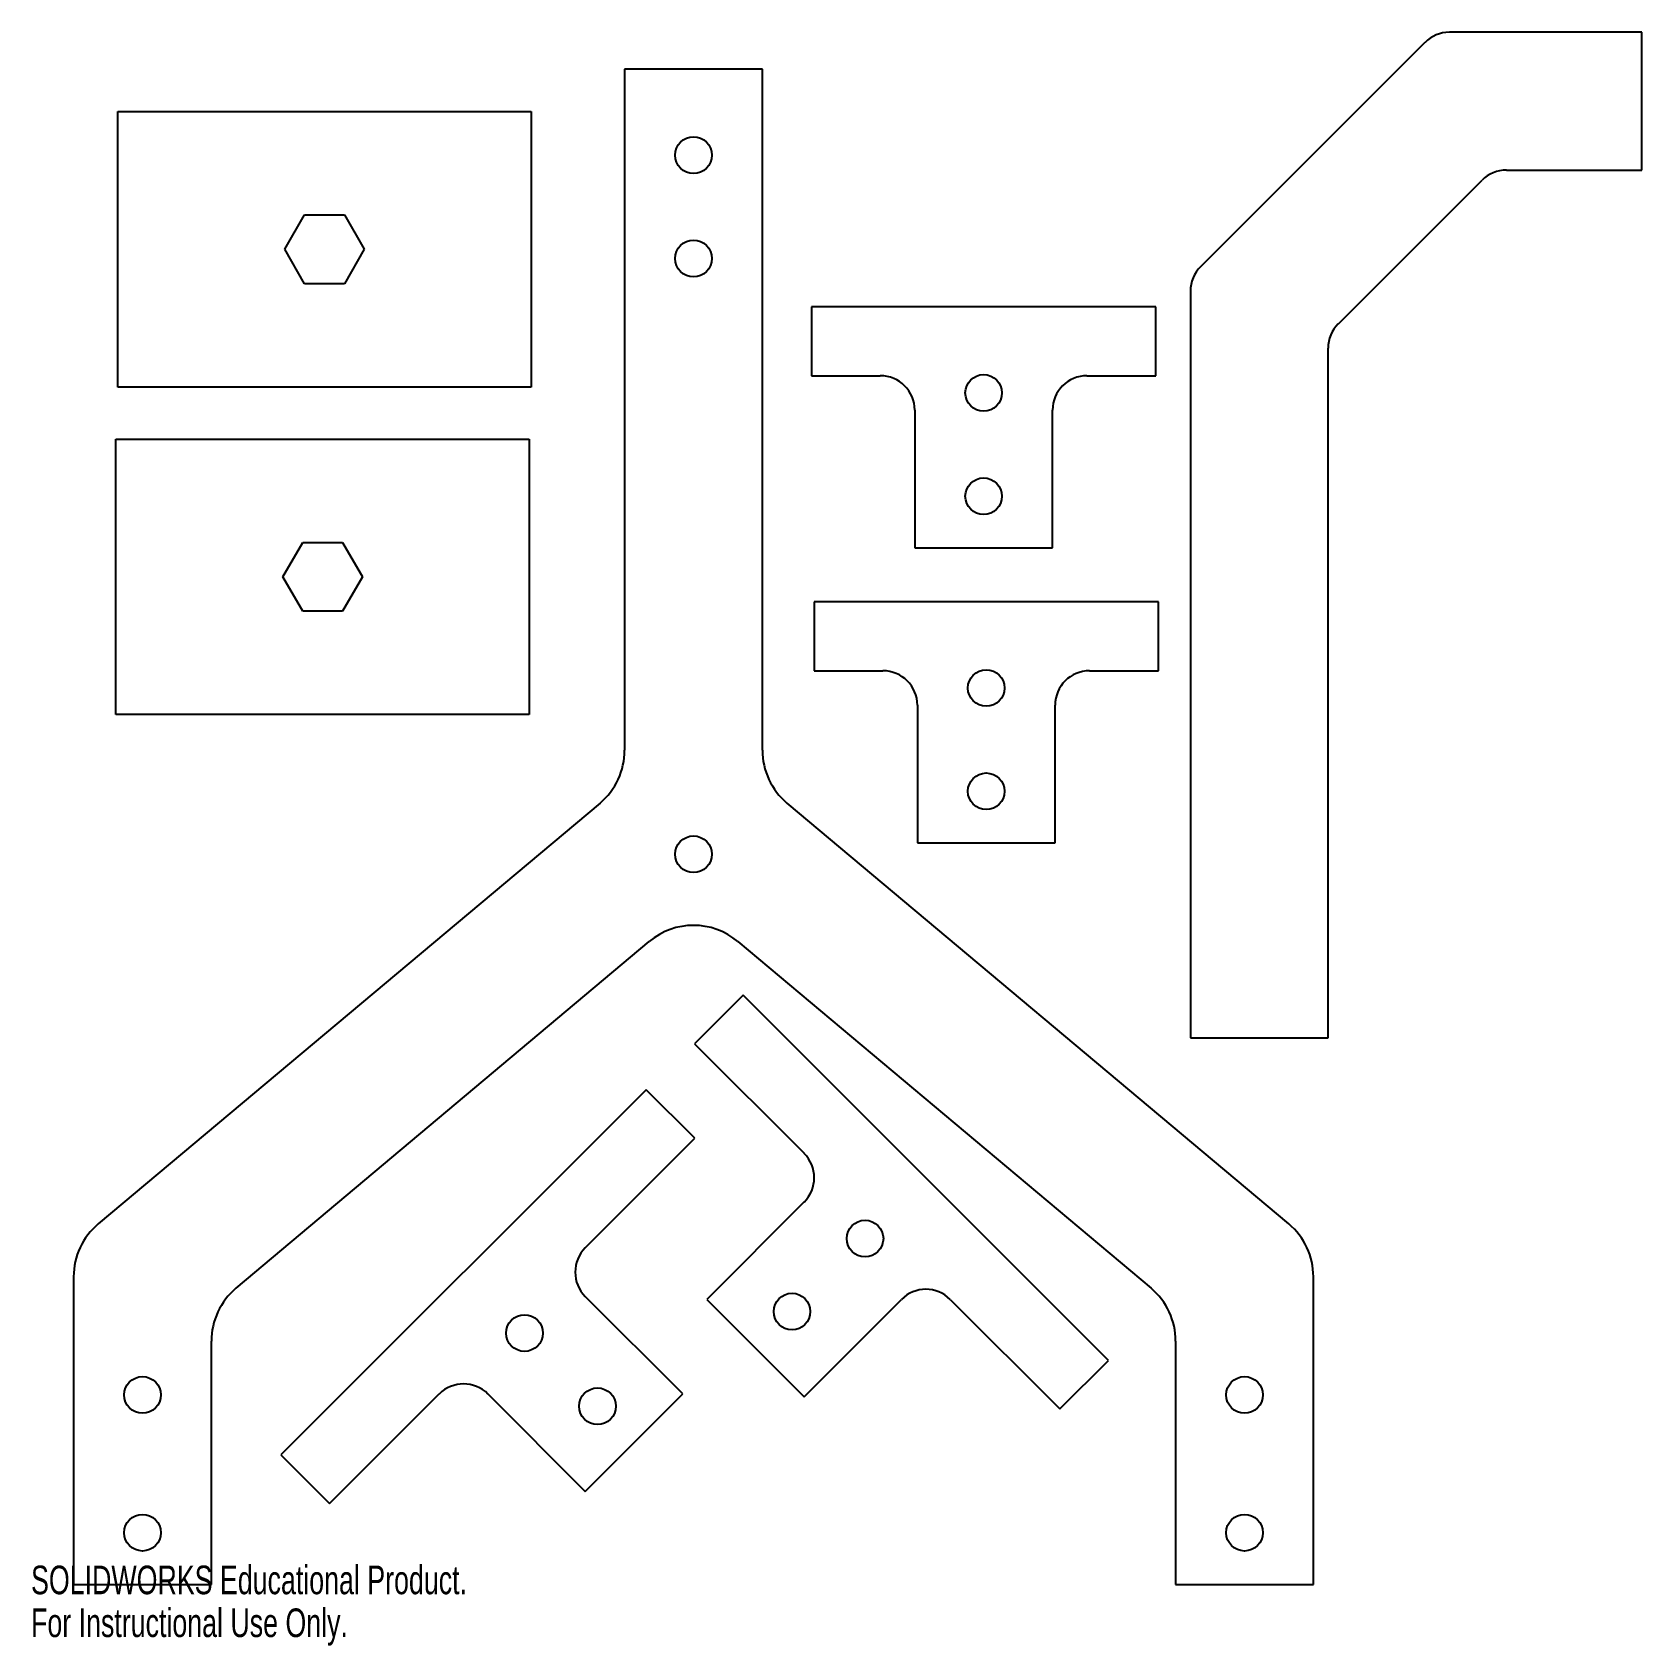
# Model space of a CAD drawing. Header units: inches. Extents: x 0 to 11.7, y 0 to 11.7.
import ezdxf

# ---------------------------------------------------------------- set-up
doc = ezdxf.new("R2010")
doc.units = ezdxf.units.IN
doc.header["$MEASUREMENT"] = 0
doc.styles.add('SLDTEXTSTYLE0', font='TXT', dxfattribs={"width": 0.7})

msp = doc.modelspace()

# ---------------------------------------------------------------- linework, layer by layer
at = {"color": 7, "linetype": 'Continuous', "lineweight": 25}
for p, q in [((10.119, 11.637), (8.49, 10.008)), ((11.692, 11.71), (10.296, 11.71)), ((11.692, 10.71), (11.692, 11.71)), ((4.309, 11.443), (4.309, 6.498)), ((5.309, 11.443), (4.309, 11.443)), ((5.309, 6.498), (5.309, 11.443)), ((0.631, 9.135), (0.631, 11.135)), ((0.631, 11.135), (3.631, 11.135)), ((3.631, 11.135), (3.631, 9.135)), ((10.71, 10.71), (11.692, 10.71)), ((9.49, 9.593), (10.533, 10.637)), ((1.842, 10.135), (1.986, 10.385)), ((1.986, 10.385), (2.275, 10.385)), ((2.275, 10.385), (2.419, 10.135)), ((1.986, 9.885), (1.842, 10.135)), ((2.419, 10.135), (2.275, 9.885)), ((2.275, 9.885), (1.986, 9.885)), ((8.416, 9.831), (8.416, 4.41)), ((5.665, 9.717), (5.665, 9.217)), ((8.165, 9.717), (5.665, 9.717)), ((8.165, 9.217), (8.165, 9.717)), ((9.416, 4.41), (9.416, 9.417)), ((5.665, 9.217), (6.165, 9.217)), ((7.665, 9.217), (8.165, 9.217)), ((3.631, 9.135), (0.631, 9.135)), ((6.415, 8.967), (6.415, 7.967)), ((7.415, 7.967), (7.415, 8.967)), ((0.616, 6.757), (0.616, 8.757)), ((0.616, 8.757), (3.616, 8.757)), ((3.616, 8.757), (3.616, 6.757)), ((1.827, 7.757), (1.972, 8.007)), ((1.972, 8.007), (2.26, 8.007)), ((2.26, 8.007), (2.405, 7.757)), ((6.415, 7.967), (7.415, 7.967)), ((1.972, 7.507), (1.827, 7.757)), ((2.405, 7.757), (2.26, 7.507)), ((2.26, 7.507), (1.972, 7.507)), ((5.684, 7.575), (5.684, 7.075)), ((8.184, 7.575), (5.684, 7.575)), ((8.184, 7.075), (8.184, 7.575)), ((5.684, 7.075), (6.184, 7.075)), ((7.684, 7.075), (8.184, 7.075)), ((6.434, 6.825), (6.434, 5.825)), ((7.434, 5.825), (7.434, 6.825)), ((3.616, 6.757), (0.616, 6.757)), ((4.131, 6.115), (0.488, 3.059)), ((9.131, 3.059), (5.488, 6.115)), ((6.434, 5.825), (7.434, 5.825)), ((1.488, 2.592), (4.488, 5.11)), ((5.131, 5.11), (8.131, 2.592)), ((5.17, 4.721), (4.816, 4.368)), ((7.822, 2.069), (5.17, 4.721)), ((4.816, 4.368), (5.612, 3.572)), ((8.416, 4.41), (9.416, 4.41)), ((4.465, 4.034), (1.814, 1.383)), ((4.819, 3.681), (4.465, 4.034)), ((4.023, 2.885), (4.819, 3.681)), ((5.612, 3.219), (4.905, 2.511)), ((0.309, 2.676), (0.309, 0.443)), ((9.309, 0.443), (9.309, 2.676)), ((4.731, 1.825), (4.023, 2.532)), ((4.905, 2.511), (5.612, 1.804)), ((5.612, 1.804), (6.319, 2.511)), ((6.673, 2.511), (7.468, 1.716)), ((1.309, 0.443), (1.309, 2.209)), ((8.309, 2.209), (8.309, 0.443)), ((7.468, 1.716), (7.822, 2.069)), ((2.167, 1.029), (2.963, 1.825)), ((3.316, 1.825), (4.023, 1.118)), ((4.023, 1.118), (4.731, 1.825)), ((1.814, 1.383), (2.167, 1.029)), ((0.309, 0.443), (1.309, 0.443)), ((8.309, 0.443), (9.309, 0.443))]:
    msp.add_line(p, q, dxfattribs=at)
for centre in [(4.809, 10.818), (4.809, 10.068), (6.915, 9.092), (6.915, 8.342), (6.934, 6.95), (6.934, 6.2), (4.809, 5.743), (6.054, 2.953), (5.524, 2.423), (3.582, 2.267), (0.809, 1.818), (8.809, 1.818), (4.112, 1.736), (0.809, 0.818), (8.809, 0.818)]:
    msp.add_circle(centre, 0.133, dxfattribs=at)
for centre, radius, start, end in [((10.296, 11.46), 0.25, 90, 135), ((10.71, 10.46), 0.25, 90, 135), ((8.666, 9.831), 0.25, 135, 180), ((9.666, 9.417), 0.25, 135, 180), ((6.165, 8.967), 0.25, 0, 90), ((7.665, 8.967), 0.25, 90, 180), ((6.184, 6.825), 0.25, 0, 90), ((7.684, 6.825), 0.25, 90, 180), ((3.809, 6.498), 0.5, 310, 0), ((5.809, 6.498), 0.5, 180, 230), ((4.809, 4.727), 0.5, 50, 130), ((5.435, 3.395), 0.25, 315, 45), ((0.809, 2.676), 0.5, 130, 180), ((8.809, 2.676), 0.5, 0, 50), ((4.2, 2.709), 0.25, 135, 225), ((1.809, 2.209), 0.5, 130, 180), ((6.496, 2.335), 0.25, 45, 135), ((7.809, 2.209), 0.5, 0, 50), ((3.14, 1.648), 0.25, 45, 135)]:
    msp.add_arc(centre, radius, start, end, dxfattribs=at)

# ---------------------------------------------------------------- texts
at = {"color": 7, "linetype": 'Continuous', "char_height": 0.2076, "attachment_point": 1, "style": 'SLDTEXTSTYLE0'}
for s, insert in [('SOLIDWORKS Educational Product.', (0, 0.579)), ('For Instructional Use Only.', (0, 0.268))]:
    msp.add_mtext(s, dxfattribs=dict(at, insert=insert))

doc.saveas('drawing.dxf')
